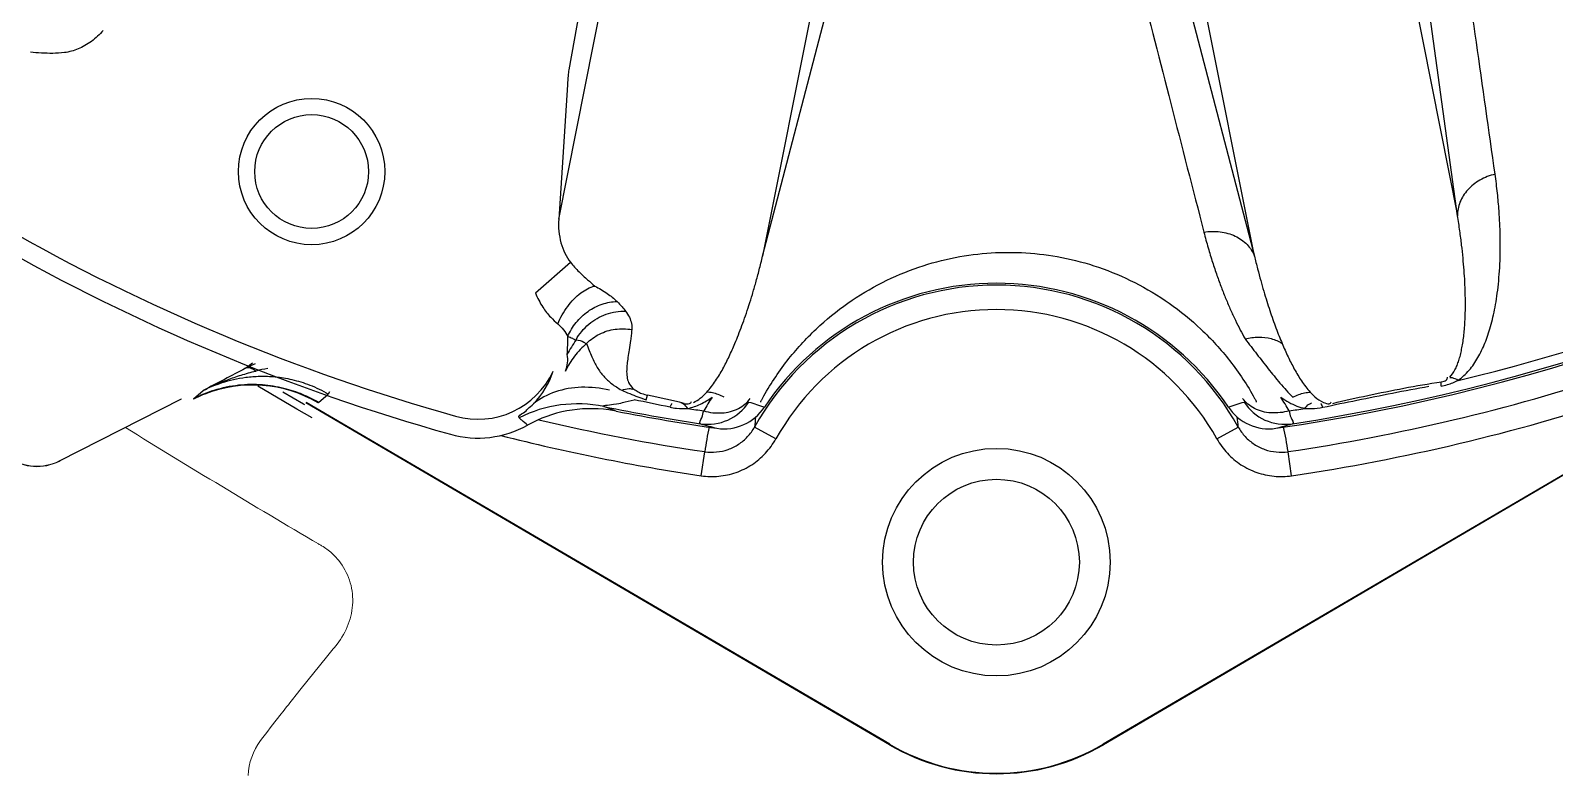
# Model space of a CAD drawing. Header units: millimetres. Extents: x 100 to 940, y 100 to 694.
# Drawn here: x 375.489 to 376.324, y 536.206 to 536.614 of the extents above; entities that cross this region are included whole.
import ezdxf

# ---------------------------------------------------------------- set-up
doc = ezdxf.new("R2010")
doc.units = ezdxf.units.MM
doc.layers.add('OUTLINE', color=6, linetype='Continuous', lineweight=9)

msp = doc.modelspace()

# ---------------------------------------------------------------- linework, layer by layer
at = {"color": 9, "linetype": 'Continuous'}
for p, q in [((375.77872, 536.51074), (375.82585, 536.74766)), ((376.22426, 536.74766), (376.271, 536.51267)), ((375.80998, 536.73845), (375.78425, 536.59263)), ((375.9371, 536.72553), (375.89036, 536.49054)), ((376.15975, 536.49054), (376.11301, 536.72553)), ((376.271, 536.51267), (376.24202, 536.72232)), ((375.89036, 536.49054), (375.94381, 536.69533)), ((376.1063, 536.69533), (376.15975, 536.49054)), ((375.78345, 536.58442), (375.77872, 536.51074)), ((376.57227, 536.51343), (376.0769, 536.2231)), ((376.5724, 536.5132), (376.07703, 536.22287)), ((375.7659, 536.47042), (375.78512, 536.48719)), ((375.60717, 536.42908), (375.61099, 536.43215)), ((375.6353, 536.40675), (375.61383, 536.41927)), ((375.57854, 536.41238), (375.58393, 536.41692)), ((375.57854, 536.41238), (375.57862, 536.41217)), ((375.95981, 536.22287), (375.64022, 536.41018)), ((375.95995, 536.2231), (375.64039, 536.41039)), ((375.64702, 536.41039), (375.64685, 536.41018)), ((375.64702, 536.41039), (375.65248, 536.41498)), ((375.6532, 536.41622), (375.65247, 536.41499)), ((375.82663, 536.41183), (375.82734, 536.41443)), ((375.64364, 536.40188), (375.6353, 536.40675)), ((375.8102, 536.40562), (375.80333, 536.40817)), ((375.8976, 536.39037), (375.88594, 536.39688)), ((376.13924, 536.39037), (376.1509, 536.39688)), ((375.50506, 536.37832), (375.50515, 536.37811)), ((375.85673, 536.37023), (375.85869, 536.38341)), ((376.18012, 536.37023), (376.17816, 536.38341))]:
    msp.add_line(p, q, dxfattribs=at)
at = {"color": 7, "linetype": 'Continuous'}
for p, q in [((375.63886, 536.4094), (375.6275, 536.41602)), ((375.63954, 536.40901), (375.63886, 536.4094))]:
    msp.add_line(p, q, dxfattribs=at)
at = {"color": 9, "linetype": 'Continuous'}
for points in [[(376.26197, 536.41928), (376.26198, 536.41959), (376.26199, 536.41989), (376.26201, 536.42018), (376.26202, 536.42046), (376.26204, 536.42072), (376.26206, 536.42098), (376.26208, 536.42122), (376.26211, 536.42146), (376.26214, 536.42168)], [(375.83965, 536.40772), (375.83977, 536.408), (375.8399, 536.40827), (375.84002, 536.40853), (375.84014, 536.40878), (375.84026, 536.40902), (375.84038, 536.40925), (375.84049, 536.40947), (375.8406, 536.40967), (375.84071, 536.40987)], [(375.8894, 536.41061), (375.88937, 536.41065), (375.88937, 536.41074), (375.88941, 536.41087), (375.88947, 536.41105), (375.88956, 536.41128), (375.88969, 536.41155), (375.88984, 536.41186), (375.89002, 536.41221), (375.89024, 536.41261)], [(376.15987, 536.41261), (376.16009, 536.41221), (376.16027, 536.41186), (376.16043, 536.41155), (376.16055, 536.41128), (376.16064, 536.41105), (376.16071, 536.41087), (376.16074, 536.41074), (376.16074, 536.41065), (376.16071, 536.41061)], [(376.1972, 536.40772), (376.19707, 536.408), (376.19695, 536.40827), (376.19683, 536.40853), (376.19671, 536.40878), (376.19659, 536.40902), (376.19647, 536.40925), (376.19636, 536.40947), (376.19624, 536.40967), (376.19613, 536.40987)]]:
    msp.add_lwpolyline(points, dxfattribs=at)
at = {"color": 7, "linetype": 'Continuous'}
for radius in [0.04008, 0.03117]:
    msp.add_circle((375.64333, 536.53685), radius, dxfattribs=at)
at = {"color": 9, "linetype": 'Continuous'}
for radius in [0.06234, 0.04542]:
    msp.add_circle((376.01842, 536.32288), radius, dxfattribs=at)
for centre, radius, start, end in [((376.01842, 537.45842), 1.07206, 278.69647, 326.29203), ((376.01842, 537.45842), 1.0732, 278.20144, 325.91619), ((376.02506, 537.45842), 1.06481, 283.37074, 301.62926), ((376.01842, 537.45842), 1.09637, 240.22289, 254.32149), ((376.01842, 536.32288), 0.15175, 29.18613, 150.81392), ((376.01842, 536.32288), 0.15281, 33.76085, 146.23915), ((376.01842, 536.32288), 0.13839, 29.18711, 150.81289), ((375.83995, 536.40826), 0.06329, 144.88812, 153.3769), ((380.04293, 527.92391), 9.59239, 117.543714, 117.700402), ((375.64161, 536.36262), 0.07485, 112.90208, 117.39201), ((375.63051, 536.35643), 0.07335, 98.76911, 104.04556), ((375.73442, 536.44659), 0.04543, 254.32149, 335.26451), ((375.7334, 536.44101), 0.04436, 315.09345, 342.37832), ((376.01842, 537.45842), 1.08681, 278.45139, 288.17264), ((375.78909, 536.33847), 0.07114, 78.45258, 116.85117), ((375.53204, 534.98702), 1.45362, 77.78302, 78.57429), ((375.70365, 535.82594), 0.60135, 76.17508, 78.12968), ((375.86035, 536.42508), 0.02669, 261.34463, 327.17827), ((376.01437, 536.31543), 0.18049, 147.1797, 149.97202), ((376.49658, 538.27252), 1.96047, 251.75448, 252.01932), ((375.53305, 538.29458), 1.98368, 287.98223, 288.24397), ((376.1765, 536.42508), 0.02669, 212.819, 278.64991), ((376.0225, 536.31544), 0.18047, 30.02796, 32.82063), ((376.01842, 537.45842), 1.10014, 278.45161, 288.17264), ((375.79634, 536.33563), 0.07134, 82.17191, 119.16338), ((376.01842, 537.45842), 1.07206, 258.42566, 261.30353), ((375.79636, 536.33565), 0.07132, 78.8143, 82.18348), ((376.01842, 537.45842), 1.0732, 258.81231, 261.79856), ((376.01842, 537.45842), 1.06481, 260.87074, 261.34025), ((375.86915, 536.42267), 0.02675, 261.77305, 326.21085), ((376.04957, 536.38332), 0.16419, 173.35687, 175.26344), ((376.16769, 536.42267), 0.02675, 213.78916, 278.22694), ((375.98733, 536.38333), 0.16414, 4.73569, 6.6428), ((376.01842, 537.45842), 1.06481, 278.65975, 279.12926), ((375.73442, 536.44659), 0.05573, 254.32149, 299.16962), ((376.01842, 537.45842), 1.08681, 256.66419, 261.54861), ((376.12088, 537.3349), 0.97287, 254.22117, 254.77113), ((376.04186, 536.35786), 0.18494, 167.83657, 172.05922), ((375.91641, 537.33331), 0.97122, 285.2284, 285.77929), ((375.9967, 536.35817), 0.1832, 7.92065, 12.20924), ((376.01842, 537.45842), 1.10014, 255.71613, 261.54839), ((376.01842, 536.32288), 0.11591, 239.62621, 300.37379), ((376.01842, 536.32288), 0.11565, 239.62621, 300.37379)]:
    msp.add_arc(centre, radius, start, end, dxfattribs=at)
at = {"color": 7, "linetype": 'Continuous'}
for centre, radius, start, end in [((376.01842, 537.45842), 1.10667, 240.22289, 254.32149), ((375.61093, 536.34884), 0.07109, 59.64363, 111.55656), ((375.61096, 536.3487), 0.07123, 111.53747, 116.99737)]:
    msp.add_arc(centre, radius, start, end, dxfattribs=at)
at = {"color": 9, "linetype": 'Continuous'}
for points, start_tangent, end_tangent in [([(376.29156, 536.53541), (376.2813, 536.60773), (376.27137, 536.67751), (376.26176, 536.74481)], (-0.140294, 0.99011), (-0.141717, 0.989907)), ([(376.07946, 536.70855), (376.09641, 536.6424), (376.11392, 536.5742), (376.13206, 536.50368)], (0.247892, -0.968788), (0.249284, -0.96843)), ([(375.52913, 536.61413), (375.5227, 536.60813), (375.51543, 536.60402), (375.50795, 536.602)], (-0.648569, -0.761156), (-0.99157, -0.129573)), ([(375.50795, 536.602), (375.50151, 536.60159), (375.4953, 536.60177), (375.48933, 536.60217)], (-0.991353, -0.131222), (-0.998327, 0.057814)), ([(375.78425, 536.59263), (375.78384, 536.58931), (375.78345, 536.58442)], (-0.174015, -0.984743), (-0.064061, -0.997946)), ([(376.29156, 536.53541), (376.28324, 536.53214), (376.27658, 536.52682), (376.27234, 536.52008), (376.271, 536.51267)], (-0.972841, -0.231475), (0.027564, -0.99962)), ([(376.27129, 536.42248), (376.27451, 536.42505), (376.27736, 536.42802), (376.27991, 536.43134), (376.28218, 536.43496), (376.2842, 536.43883), (376.286, 536.44293), (376.28761, 536.44728), (376.28907, 536.45196), (376.29038, 536.45703), (376.29154, 536.46255), (376.29255, 536.46858), (376.29337, 536.47516), (376.29398, 536.48235), (376.29434, 536.49007), (376.29442, 536.49809), (376.29423, 536.50648), (376.29372, 536.5154), (376.29286, 536.52499), (376.29156, 536.53541)], (0.824615, 0.565695), (-0.1403, 0.990109)), ([(375.77872, 536.51074), (375.77876, 536.50412), (375.77991, 536.49781), (375.78208, 536.4921), (375.78512, 536.48719)], (-0.079589, -0.996828), (0.609827, -0.792535)), ([(376.26671, 536.42417), (376.26957, 536.42818), (376.27072, 536.43066), (376.27171, 536.43339), (376.27255, 536.43634), (376.27326, 536.43947), (376.27386, 536.44283), (376.27436, 536.44645), (376.27476, 536.4504), (376.27506, 536.45471), (376.27525, 536.45944), (376.27531, 536.46462), (376.27523, 536.47029), (376.27499, 536.4764), (376.27459, 536.48278), (376.27401, 536.48947), (376.27325, 536.4966), (376.27226, 536.50429), (376.271, 536.51267)], (0.711006, 0.703186), (-0.15932, 0.987227)), ([(376.13206, 536.50368), (376.141, 536.50384), (376.14919, 536.50148), (376.15569, 536.49687), (376.15975, 536.49054)], (0.98737, 0.158434), (0.357071, -0.934077)), ([(376.13206, 536.50368), (376.13442, 536.49502), (376.13681, 536.48716), (376.13922, 536.47996), (376.14165, 536.47331), (376.14412, 536.46708), (376.14666, 536.46115), (376.14931, 536.45543), (376.15201, 536.45003), (376.15465, 536.44515)], (0.249286, -0.96843), (0.489498, -0.872005)), ([(375.78512, 536.48719), (375.78981, 536.48192), (375.79446, 536.4776), (375.79842, 536.47414)], (0.608749, -0.793363), (0.747931, -0.663776)), ([(375.87519, 536.4427), (375.8771, 536.44736), (375.87905, 536.45244), (375.88099, 536.45788), (375.88288, 536.46354), (375.88474, 536.46954), (375.88661, 536.47597), (375.88848, 536.48294), (375.89036, 536.49054)], (0.390514, 0.920597), (0.230603, 0.973048)), ([(375.89024, 536.41261), (375.90387, 536.43321), (375.91965, 536.45053), (375.9371, 536.46476), (375.95596, 536.47607), (375.97585, 536.48444), (375.9959, 536.48978), (376.01556, 536.4923), (376.03456, 536.4923), (376.05421, 536.48978), (376.07428, 536.48444), (376.09419, 536.47605), (376.11303, 536.46474), (376.13048, 536.4505), (376.14626, 536.43318), (376.15987, 536.41261)], (0.48449, 0.874797), (0.48449, -0.874797)), ([(376.15975, 536.49054), (376.16149, 536.48351), (376.16319, 536.4771), (376.16486, 536.47124), (376.16651, 536.46581), (376.16816, 536.46072), (376.16983, 536.45586), (376.17154, 536.45116), (376.17326, 536.44672), (376.17492, 536.4427)], (0.230605, -0.973047), (0.390506, -0.9206)), ([(375.7659, 536.47042), (375.76994, 536.46257), (375.77428, 536.45705), (375.77815, 536.45339)], (0.370457, -0.92885), (0.762734, -0.646713)), ([(375.77815, 536.45339), (375.78361, 536.46299), (375.79077, 536.47033), (375.79841, 536.47414)], (0.385044, 0.922898), (0.972679, 0.232154)), ([(375.79842, 536.47414), (375.80524, 536.47006), (375.81064, 536.46567)], (0.886746, -0.462257), (0.714079, -0.700066)), ([(375.78365, 536.44651), (375.78819, 536.4541), (375.79472, 536.46024), (375.80249, 536.46425), (375.81064, 536.46567)], (0.385893, 0.922544), (0.99998, 0.006313)), ([(375.78817, 536.44467), (375.79512, 536.4532), (375.80472, 536.45875), (375.81531, 536.46036)], (0.475523, 0.879703), (0.998812, -0.04874)), ([(375.81064, 536.46567), (375.81335, 536.4628), (375.81531, 536.46036)], (0.714081, -0.700063), (0.596868, -0.80234)), ([(375.81531, 536.46036), (375.81736, 536.457), (375.81852, 536.45361), (375.8187, 536.45025)], (0.596762, -0.802418), (-0.096755, -0.995308)), ([(375.77815, 536.45339), (375.78129, 536.45018), (375.78365, 536.44651)], (0.763191, -0.646173), (0.443132, -0.896457)), ([(375.78337, 536.43663), (375.78361, 536.44172), (375.78365, 536.44651)], (0.068404, 0.997658), (-0.01521, 0.999884)), ([(375.78365, 536.44651), (375.78617, 536.44554), (375.78797, 536.44443)], (0.943081, -0.332564), (0.767161, -0.641455)), ([(375.78817, 536.44467), (375.79242, 536.44346), (375.79357, 536.44242)], (0.976488, -0.21557), (0.604035, -0.796958)), ([(375.79397, 536.44272), (375.80107, 536.44786), (375.80964, 536.45047), (375.8187, 536.45025)], (0.698145, 0.715956), (0.983312, -0.181928)), ([(375.8187, 536.45025), (375.81836, 536.44715), (375.81799, 536.44429), (375.81724, 536.43924), (375.81659, 536.43495), (375.81612, 536.43132), (375.8159, 536.42822), (375.81609, 536.42438), (375.81697, 536.42132), (375.81935, 536.41808)], (-0.096763, -0.995307), (0.746554, -0.665324)), ([(376.15465, 536.44515), (376.16197, 536.44619), (376.16892, 536.44535), (376.17492, 536.4427)], (0.965794, 0.259312), (0.837241, -0.546835)), ([(376.15465, 536.44515), (376.1611, 536.4368), (376.1673, 536.42884), (376.17374, 536.42096), (376.18079, 536.41326)], (0.612448, -0.790511), (0.706168, -0.708045)), ([(375.79397, 536.44272), (375.78734, 536.43565), (375.78231, 536.42758)], (-0.750041, -0.661391), (-0.440984, -0.897515)), ([(375.78231, 536.42758), (375.78349, 536.43206), (375.78337, 536.43663)], (0.387194, 0.921998), (-0.160284, 0.987071)), ([(375.79397, 536.44272), (375.7954, 536.43883), (375.7968, 536.43538), (375.79824, 536.4323), (375.79978, 536.42954), (375.80146, 536.42704), (375.80332, 536.42475), (375.80538, 536.42265), (375.80766, 536.4207), (375.81025, 536.41884), (375.81316, 536.41708)], (0.338602, -0.94093), (0.874314, -0.485361)), ([(375.85975, 536.41598), (375.86463, 536.42225), (375.86859, 536.4288), (375.87201, 536.43555), (375.87519, 536.4427)], (0.67221, 0.740361), (0.390566, 0.920575)), ([(376.17492, 536.4427), (376.17816, 536.43542), (376.18159, 536.42868), (376.18554, 536.42217), (376.19036, 536.41598)], (0.390568, -0.920574), (0.672121, -0.740442)), ([(375.58393, 536.41692), (375.59041, 536.42002), (375.59725, 536.42281), (375.60467, 536.42534), (375.61271, 536.42758)], (0.888815, 0.458266), (0.970171, 0.242424)), ([(375.61271, 536.42758), (375.61066, 536.42884), (375.60717, 536.42908)], (-0.791534, 0.611126), (-0.906092, -0.423081)), ([(375.64702, 536.41039), (375.63839, 536.4147), (375.62818, 536.41806), (375.61643, 536.41996), (375.60334, 536.41976), (375.58984, 536.41697), (375.57854, 536.41238)], (-0.862695, 0.505725), (-0.891101, -0.453805)), ([(375.58393, 536.41692), (375.58887, 536.41921), (375.59435, 536.42124), (375.60048, 536.42293), (375.60733, 536.42416), (375.61495, 536.42473), (375.62336, 536.42441), (375.6325, 536.42292), (375.64226, 536.41992), (375.65248, 536.41498)], (0.890896, 0.454208), (0.862928, -0.505326)), ([(375.80653, 536.41708), (375.79107, 536.41866), (375.77688, 536.41614), (375.76482, 536.40969)], (-0.974415, 0.224755), (-0.790946, -0.611886)), ([(375.81935, 536.41808), (375.8216, 536.41647), (375.82421, 536.41529), (375.82734, 536.41443)], (0.746608, -0.665264), (0.978245, -0.207453)), ([(376.1972, 536.40772), (376.21592, 536.41164), (376.23534, 536.41551), (376.25534, 536.41928)], (0.977254, 0.212073), (0.984034, 0.177981)), ([(376.20277, 536.40987), (376.22182, 536.41423), (376.24163, 536.41819), (376.26214, 536.42168)], (0.970801, 0.239888), (0.988718, 0.149787)), ([(376.26197, 536.41928), (376.26546, 536.42013), (376.27129, 536.42248)], (0.98397, 0.178332), (0.896581, 0.44288)), ([(376.26214, 536.42168), (376.26486, 536.42266), (376.26555, 536.42427)], (0.994404, 0.105644), (0.081943, 0.996637)), ([(376.27129, 536.42248), (376.26817, 536.4238), (376.26676, 536.42384)], (-0.883782, 0.467898), (-0.989566, -0.14408)), ([(375.75695, 536.40194), (375.75941, 536.40476), (375.76179, 536.40683), (375.76482, 536.40969)], (-0.734863, 0.678216), (0.70523, 0.708978)), ([(375.80333, 536.40817), (375.80873, 536.40935), (375.81369, 536.41032), (375.82, 536.41183)], (-0.966756, 0.255699), (0.965716, 0.259602)), ([(375.81316, 536.41708), (375.81731, 536.41793), (375.81925, 536.41771)], (0.959584, 0.281423), (0.965694, -0.259681)), ([(375.81316, 536.41708), (375.81754, 536.41519), (375.82193, 536.41349), (375.82663, 536.41183)], (0.911599, -0.41108), (0.947223, -0.320574)), ([(375.84948, 536.4071), (375.8471, 536.40952), (375.84581, 536.41009)], (-0.637452, 0.77049), (-0.969377, 0.245578)), ([(375.84734, 536.40987), (375.85024, 536.40974), (375.85149, 536.41095)], (0.959138, -0.28294), (0.457102, 0.889414)), ([(375.84948, 536.4071), (375.85298, 536.40808), (375.85633, 536.40946), (375.85956, 536.41121), (375.86268, 536.41326)], (0.978327, 0.207067), (0.813724, 0.581251)), ([(375.85252, 536.41042), (375.85622, 536.41264), (375.85975, 536.41598)], (0.925982, 0.377568), (0.671829, 0.740706)), ([(375.8581, 536.40575), (375.8681, 536.40466), (375.87706, 536.40707), (375.88361, 536.41261)], (0.961983, -0.273109), (0.586164, 0.810192)), ([(375.86932, 536.41326), (375.8661, 536.41468), (375.86289, 536.4156), (375.85975, 536.41598)], (-0.885879, 0.463917), (-0.999291, 0.037643)), ([(376.17875, 536.40576), (376.16875, 536.40466), (376.15979, 536.40707), (376.15324, 536.41261)], (-0.961963, -0.27318), (-0.586195, 0.81017)), ([(376.17416, 536.41326), (376.1786, 536.41045), (376.18298, 536.40841), (376.18737, 536.4071)], (0.813588, -0.581441), (0.978885, -0.204412)), ([(376.18079, 536.41326), (376.18401, 536.41468), (376.18722, 536.4156), (376.19036, 536.41598)], (0.885939, 0.463801), (0.999296, 0.037516)), ([(376.18737, 536.4071), (376.18975, 536.40952), (376.19104, 536.41009)], (0.637359, 0.770567), (0.969396, 0.245501)), ([(376.19036, 536.41598), (376.19283, 536.41353), (376.19759, 536.41042)], (0.671667, -0.740854), (0.926398, -0.376546)), ([(376.19759, 536.41042), (376.20069, 536.40964), (376.20186, 536.41054)], (0.926374, -0.376605), (0.593962, 0.804493)), ([(375.76158, 536.39793), (375.75849, 536.40058), (375.75699, 536.40198)], (-0.766977, 0.641674), (-0.71209, 0.702089)), ([(375.83965, 536.40772), (375.84319, 536.40717), (375.84948, 536.4071)], (0.977315, -0.211792), (0.997816, 0.066061)), ([(375.85633, 536.39869), (375.85703, 536.40194), (375.8581, 536.40575)], (-0.874505, 0.485016), (0.278713, 0.960375)), ([(376.17875, 536.40575), (376.17982, 536.40194), (376.18052, 536.39869)], (0.278712, -0.960375), (-0.874499, -0.485028)), ([(376.18737, 536.4071), (376.19116, 536.40702), (376.1972, 536.40772)], (0.997836, -0.065759), (0.977412, 0.211344)), ([(375.85869, 536.38341), (375.86511, 536.38324), (375.87141, 536.38462), (375.87718, 536.38747), (375.88212, 536.39163), (375.88594, 536.39688)], (0.989125, -0.147078), (0.486836, 0.873493)), ([(376.1509, 536.39688), (376.15472, 536.39164), (376.15966, 536.38748), (376.16543, 536.38463), (376.17172, 536.38324), (376.17815, 536.38341)], (0.486839, -0.873492), (0.989125, 0.147079)), ([(375.85673, 536.37023), (375.86634, 536.36997), (375.87578, 536.37203), (375.88445, 536.37629), (375.89186, 536.38251), (375.8976, 536.39037)], (0.989097, -0.147268), (0.48747, 0.87314)), ([(376.13924, 536.39037), (376.14497, 536.38252), (376.15239, 536.37629), (376.16105, 536.37204), (376.17049, 536.36998), (376.18012, 536.37023)], (0.487479, -0.873135), (0.989096, 0.14727))]:
    msp.add_spline(points, degree=3, dxfattribs=dict(at, start_tangent=start_tangent, end_tangent=end_tangent))
at = {"layer": 'OUTLINE'}
for p, q in [((375.57191, 536.41238), (375.50505, 536.37832)), ((375.57199, 536.41217), (375.50516, 536.37812)), ((375.65156, 536.27089), (375.63766, 536.25364)), ((375.63766, 536.25364), (375.6349, 536.25021))]:
    msp.add_line(p, q, dxfattribs=at)
for centre, radius, start, end in [((378.40516, 541.02708), 5.44448, 238.26521, 239.56382), ((375.49293, 536.4021), 0.02693, 234.98058, 297.02224), ((375.49293, 536.40212), 0.02671, 235.00262, 297.00158), ((375.49102, 536.06719), 0.30814, 59.19687, 59.56805), ((375.63055, 536.30122), 0.03567, 53.56571, 59.19111), ((375.63069, 536.30139), 0.03545, 42.39952, 53.59229), ((374.19062, 537.44563), 1.87467, 321.19724, 321.47602), ((377.01732, 535.14229), 1.7716, 141.28985, 141.43261), ((375.6424, 536.2048), 0.03385, 143.00505, 177.95465)]:
    msp.add_arc(centre, radius, start, end, dxfattribs=at)
for points, start_tangent, end_tangent in [([(375.65687, 536.3253), (375.65821, 536.32373), (375.66406, 536.31303), (375.66582, 536.30096), (375.66343, 536.28886), (375.65726, 536.27801)], (0.673799, -0.738914), (-0.622657, -0.782495)), ([(375.63215, 536.24676), (375.62592, 536.23889), (375.61537, 536.22517)], (-0.623393, -0.781909), (-0.60177, -0.798669))]:
    msp.add_spline(points, degree=3, dxfattribs=dict(at, start_tangent=start_tangent, end_tangent=end_tangent))

doc.saveas('drawing.dxf')
